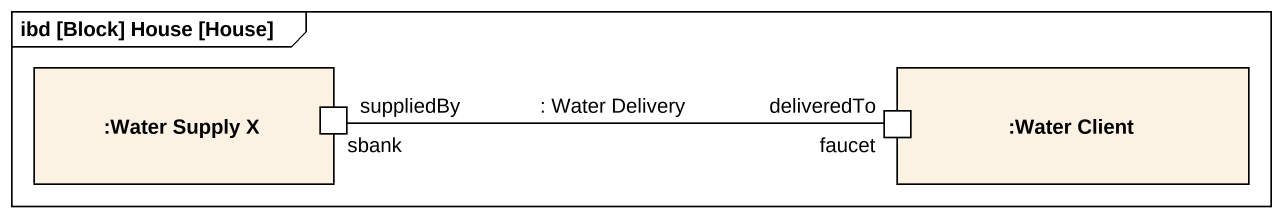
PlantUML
@startuml
mainframe ibd [Block] House [House]
rectangle ":Water Supply X" as Water_Supply_X {
  port sbank
}
rectangle ":Water Client" as Water_Client {
  port faucet
}
faucet "deliveredTo" -left- "suppliedBy" sbank : : Water Delivery
@enduml
